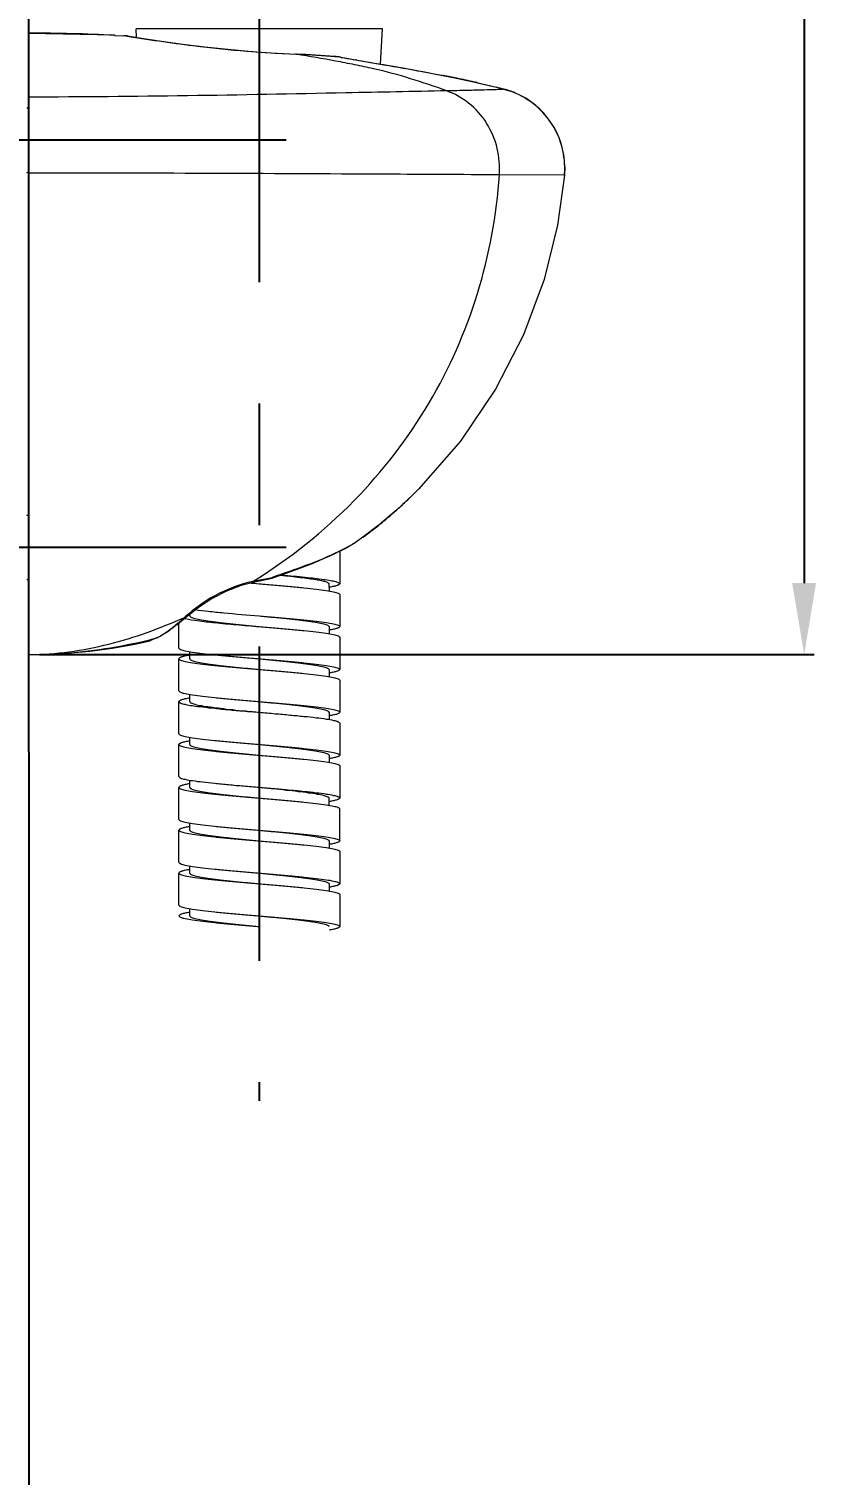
# Model space of a CAD drawing. Extents: x 8886 to 9306, y -19565 to -18971.
# Drawn here: x 8932.8 to 8987.9, y -19294.2 to -19193 of the extents above; entities that cross this region are included whole.
import ezdxf

# ---------------------------------------------------------------- set-up
doc = ezdxf.new("R2010")
doc.units = 0
doc.header["$MEASUREMENT"] = 0
doc.linetypes.add('CENTER', pattern=[47.5, 22, -8.5, 8.5, -8.5])
doc.linetypes.add('HIDDEN2', pattern=[4.7625, 3.175, -1.5875])
doc.layers.get('0').update_dxf_attribs({"linetype": 'CONTINUOUS'})
doc.layers.get('DEFPOINTS').update_dxf_attribs({"linetype": 'CONTINUOUS'})
doc.layers.add('02___PRT_ALL_AXES', color=7, linetype='CONTINUOUS')
doc.layers.add('1', color=4, linetype='HIDDEN2', lineweight=13)
doc.layers.add('5', color=2, linetype='CONTINUOUS', lineweight=9)
doc.styles.get("Standard").update_dxf_attribs({"font": ''})
doc.styles.get('Standard').set_extended_font_data('Gulim')
doc.dimstyles.new('STANDARD$0', dxfattribs={"dimtxt": 3.5, "dimasz": 2.5, "dimexe": 0.7, "dimexo": 0.7, "dimgap": 0.5, "dimtad": 3, "dimdec": 4, "dimdsep": 46, "dimtxsty": 'Standard', "dimcen": 0, "dimclrd": 2, "dimclre": 2, "dimclrt": 4, "dimadec": 0, "dimazin": 0, "dimtp": 0.2, "dimtm": 0.1, "dimtfac": 0.5, "dimtdec": 4, "dimtmove": 1, "dimatfit": 3, "dimfxl": 1, "dimtolj": 1, "dimarcsym": 0})

# ---------------------------------------------------------------- blocks, each defined once
blk = doc.blocks.new('*D9')
at = {"layer": '5', "color": 2, "lineweight": -2, "transparency": 16777216}
for p, q in [((8971.16, -19018.45), (8987.73, -19018.45)), ((8987.03, -19023.45), (8987.03, -19231.8)), ((8933.5, -19236.8), (8987.73, -19236.8))]:
    blk.add_line(p, q, dxfattribs=at)
at = {"layer": '5', "color": 2, "transparency": 16777216}
for points in [[(8986.19, -19023.45), (8987.86, -19023.45), (8987.03, -19018.45)], [(8986.19, -19231.8), (8987.86, -19231.8), (8987.03, -19236.8)]]:
    blk.add_solid(points, dxfattribs=at)
at = {"layer": 'DEFPOINTS', "color": 0, "transparency": 16777216}
for p in [(8970.46, -19018.45), (8932.8, -19236.8), (8987.03, -19236.8)]:
    blk.add_point(p, dxfattribs=at)
at = {"layer": '5', "color": 4, "transparency": 16777216, "insert": (8981.93, -19113.39), "char_height": 5, "attachment_point": 5, "rotation": 90, "bg_fill": 3, "box_fill_scale": 1.25, "bg_fill_color": 256, "bg_fill_true_color": 13158600, "bg_fill_transparency": 0}
blk.add_mtext('\\A1;291.1', dxfattribs=at)

msp = doc.modelspace()

# ---------------------------------------------------------------- linework, layer by layer
at = {"layer": '02___PRT_ALL_AXES', "color": 1, "linetype": 'CENTER'}
for p, q in [((8948.895, -19141.234), (8948.895, -19268.031)), ((8950.77, -19200.798), (8909.52, -19200.798)), ((8950.77, -19229.298), (8909.52, -19229.298))]:
    msp.add_line(p, q, dxfattribs=at)
at = {"layer": '1', "color": 7, "linetype": 'Continuous'}
for p, q in [((8932.775, -19193.297), (8932.77, -19193.297)), ((8932.781, -19193.297), (8932.77, -19193.297)), ((8932.785, -19193.297), (8932.77, -19193.297)), ((8932.775, -19193.297), (8938.77, -19193.415)), ((8938.77, -19193.415), (8938.77, -19193.464)), ((8938.77, -19193.464), (8939.424, -19193.479)), ((8939.494, -19193.483), (8939.424, -19193.479)), ((8939.565, -19193.487), (8939.494, -19193.483)), ((8939.55, -19193.482), (8939.565, -19193.487)), ((8939.66, -19193.494), (8940.234, -19193.587)), ((8939.666, -19193.503), (8939.778, -19193.522)), ((8957.512, -19193.001), (8940.278, -19193.002)), ((8940.31, -19193.599), (8940.278, -19193.002)), ((8941.258, -19193.764), (8941.255, -19193.765)), ((8957.383, -19195.465), (8957.512, -19193.001)), ((8950.032, -19194.687), (8951.491, -19194.758)), ((8951.448, -19194.771), (8951.49, -19194.773)), ((8951.49, -19194.773), (8951.449, -19194.756)), ((8954.173, -19194.927), (8954.298, -19194.94)), ((8954.174, -19194.927), (8954.173, -19194.927)), ((8954.216, -19194.935), (8954.174, -19194.927)), ((8954.174, -19194.931), (8954.216, -19194.935)), ((8954.298, -19194.94), (8954.497, -19194.966)), ((8954.497, -19194.966), (8954.629, -19194.987)), ((8954.58, -19194.983), (8954.629, -19194.987)), ((8954.58, -19194.983), (8954.628, -19194.991)), ((8954.629, -19194.987), (8955.887, -19195.208)), ((8955.669, -19195.161), (8955.645, -19195.166)), ((8955.706, -19195.148), (8955.669, -19195.161)), ((8955.684, -19195.164), (8955.701, -19195.151)), ((8955.701, -19195.151), (8955.707, -19195.148)), ((8955.887, -19195.208), (8957.754, -19195.529)), ((8957.436, -19195.475), (8959.088, -19195.757)), ((8959.083, -19195.756), (8960.783, -19196.068)), ((8960.775, -19196.066), (8962.468, -19196.4)), ((8961.704, -19196.249), (8961.761, -19196.261)), ((8962.461, -19196.399), (8964.103, -19196.751)), ((8964.096, -19196.749), (8965.488, -19197.082)), ((8964.163, -19196.765), (8965.49, -19197.083)), ((8956.533, -19197.444), (8956.531, -19197.445)), ((8965.49, -19197.083), (8965.488, -19197.082)), ((8965.49, -19197.083), (8966.008, -19197.215)), ((8966.015, -19197.221), (8965.939, -19197.234)), ((8966.003, -19197.214), (8966.086, -19197.236)), ((8966.008, -19197.215), (8966.015, -19197.221)), ((8966.334, -19197.309), (8966.345, -19197.313)), ((8966.501, -19197.365), (8966.566, -19197.389)), ((8966.787, -19197.476), (8966.787, -19197.475)), ((8970.271, -19202.657), (8970.249, -19203.247)), ((8970.271, -19202.658), (8970.271, -19202.657)), ((8970.249, -19203.247), (8965.699, -19203.214)), ((8960.049, -19225.203), (8959.284, -19225.959)), ((8959.289, -19225.953), (8958.513, -19226.674)), ((8959.289, -19225.953), (8959.284, -19225.959)), ((8959.57, -19225.681), (8959.289, -19225.953)), ((8958.513, -19226.674), (8957.274, -19227.726)), ((8957.285, -19227.717), (8956.146, -19228.59)), ((8955.333, -19229.124), (8955.315, -19229.134)), ((8955.523, -19229.016), (8955.318, -19229.14)), ((8955.333, -19229.124), (8955.318, -19229.14)), ((8956.143, -19228.588), (8956.146, -19228.59)), ((8954.513, -19229.566), (8954.521, -19229.593)), ((8954.521, -19229.593), (8954.521, -19231.843)), ((8948.318, -19231.794), (8948.469, -19231.807)), ((8948.339, -19231.789), (8948.469, -19231.802)), ((8948.46, -19231.678), (8948.443, -19231.681)), ((8948.443, -19231.681), (8948.474, -19231.755)), ((8949.568, -19231.471), (8948.46, -19231.678)), ((8948.469, -19231.802), (8948.526, -19231.807)), ((8948.469, -19231.807), (8948.486, -19231.809)), ((8948.486, -19231.809), (8948.896, -19231.843)), ((8949.67, -19231.447), (8949.568, -19231.471)), ((8949.568, -19231.471), (8949.574, -19231.528)), ((8949.778, -19231.47), (8949.574, -19231.528)), ((8949.829, -19231.452), (8949.778, -19231.47)), ((8949.81, -19231.4), (8949.792, -19231.407)), ((8949.792, -19231.407), (8949.829, -19231.452)), ((8953.771, -19231.843), (8953.772, -19232.346)), ((8954.522, -19232.593), (8954.522, -19234.843)), ((8943.757, -19234.203), (8943.148, -19234.709)), ((8944.022, -19234.094), (8944.022, -19233.992)), ((8942.553, -19235.156), (8942.056, -19235.475)), ((8943.156, -19234.702), (8942.546, -19235.161)), ((8943.272, -19236.344), (8943.272, -19234.606)), ((8953.772, -19234.843), (8953.772, -19235.347)), ((8941.216, -19235.764), (8941.241, -19235.758)), ((8941.232, -19235.835), (8941.257, -19235.827)), ((8941.243, -19235.83), (8941.232, -19235.835)), ((8941.4, -19235.766), (8941.243, -19235.83)), ((8941.317, -19235.802), (8941.257, -19235.827)), ((8941.396, -19235.769), (8941.316, -19235.802)), ((8941.499, -19235.728), (8941.317, -19235.802)), ((8941.74, -19235.631), (8941.497, -19235.728)), ((8941.74, -19235.631), (8941.499, -19235.728)), ((8941.72, -19235.638), (8941.739, -19235.632)), ((8942.063, -19235.472), (8941.739, -19235.632)), ((8941.739, -19235.632), (8941.74, -19235.631)), ((8941.899, -19235.553), (8941.775, -19235.614)), ((8954.522, -19235.593), (8954.522, -19237.843)), ((8943.272, -19239.344), (8943.272, -19237.094)), ((8944.022, -19237.094), (8944.022, -19236.592)), ((8953.772, -19237.843), (8953.772, -19238.345)), ((8954.522, -19238.593), (8954.522, -19240.843)), ((8943.272, -19242.344), (8943.272, -19240.094)), ((8944.022, -19240.094), (8944.022, -19239.59)), ((8953.772, -19240.843), (8953.772, -19241.347)), ((8954.522, -19241.593), (8954.522, -19243.843)), ((8943.272, -19245.344), (8943.272, -19243.094)), ((8944.022, -19243.094), (8944.022, -19242.591)), ((8953.772, -19243.843), (8953.772, -19244.346)), ((8954.522, -19244.593), (8954.522, -19246.843)), ((8943.272, -19248.344), (8943.272, -19246.094)), ((8944.022, -19246.094), (8944.022, -19245.591)), ((8953.772, -19247.346), (8953.772, -19246.843)), ((8954.522, -19249.843), (8954.522, -19247.593)), ((8943.272, -19251.344), (8943.272, -19249.094)), ((8944.022, -19249.094), (8944.022, -19248.59)), ((8953.772, -19249.843), (8953.772, -19250.347)), ((8954.522, -19250.593), (8954.522, -19252.843)), ((8943.272, -19254.344), (8943.272, -19252.094)), ((8944.022, -19252.094), (8944.022, -19251.592)), ((8953.772, -19252.843), (8953.772, -19253.345)), ((8954.522, -19253.593), (8954.522, -19255.843)), ((8944.022, -19255.094), (8944.022, -19254.59))]:
    msp.add_line(p, q, dxfattribs=at)
for points in [[(8940.214, -19193.584), (8941.094, -19193.721), (8942.212, -19193.884), (8943.548, -19194.065), (8945.057, -19194.249), (8946.686, -19194.423), (8948.368, -19194.572), (8950.032, -19194.687)], [(8951.491, -19194.758), (8952.226, -19194.791), (8953.249, -19194.854), (8954.174, -19194.927)], [(8966.086, -19197.236), (8966.32, -19197.305), (8966.501, -19197.365)], [(8966.566, -19197.389), (8966.699, -19197.44), (8966.787, -19197.475)], [(8970.249, -19203.247), (8969.769, -19206.733), (8968.827, -19210.55), (8967.386, -19214.421), (8965.431, -19218.225), (8962.971, -19221.852), (8960.049, -19225.203)], [(8955.318, -19229.14), (8954.006, -19229.827), (8952.525, -19230.46), (8951.067, -19231.003), (8949.829, -19231.452)], [(8956.146, -19228.59), (8955.886, -19228.775), (8955.523, -19229.016)], [(8948.474, -19231.755), (8947.631, -19231.97), (8946.608, -19232.354), (8945.593, -19232.876), (8944.605, -19233.526), (8943.757, -19234.203)], [(8949.574, -19231.528), (8949.227, -19231.602), (8948.474, -19231.755)]]:
    msp.add_lwpolyline(points, dxfattribs=at)
for centre, radius, start, end in [((8932.787, -19314.476), 121.179, 87.16967, 90.00095), ((8938.289, -19241.508), 48.042, 88.49625, 88.64725), ((8939.514, -19194.336), 0.855, 86.55808, 87.57286), ((8939.513, -19194.349), 0.868, 80.27539, 86.54539), ((8945.351, -19159.336), 34.638, 260.3835, 260.55236), ((8940.428, -19192.994), 0.15, 177.07958, 183.0019), ((8949.877, -19245.017), 50.27, 85.09669, 88.16109), ((8953.897, -19198.548), 3.627, 84.07936, 84.95535), ((8953.822, -19199.277), 4.36, 83.32439, 84.08702), ((8953.769, -19199.734), 4.82, 81.5929, 83.33544), ((8953.919, -19198.744), 3.819, 80.04197, 81.64702), ((8940.807, -19302.429), 108.217, 78.3134, 78.83496), ((8944.964, -19282.382), 87.743, 77.50455, 78.32042), ((8949.237, -19262.896), 67.794, 77.28105, 77.46683), ((8939.553, -19297.104), 103.329, 75.16133, 75.46229), ((8964.557, -19202.871), 5.839, 74.46147, 75.60583), ((8964.547, -19202.904), 5.873, 72.77834, 74.46102), ((8964.541, -19202.926), 5.896, 72.2977, 72.77965), ((8964.531, -19202.956), 5.927, 71.11656, 72.18458), ((8964.527, -19202.967), 5.939, 70.59391, 71.1176), ((8964.815, -19202.154), 5.077, 69.92154, 70.52107), ((8964.78, -19202.249), 5.178, 69.7746, 69.92339), ((8964.765, -19202.29), 5.222, 69.53279, 69.77455), ((8964.742, -19202.351), 5.287, 68.81062, 69.53197), ((8964.724, -19202.398), 5.337, 68.33006, 68.81134), ((8964.717, -19202.415), 5.356, 68.20053, 68.33024), ((8964.715, -19202.421), 5.363, 67.26457, 68.2004), ((8964.601, -19202.707), 5.669, 0.49408, 67.32273), ((8932.62, -19198.697), 0.15, 0.0019, 90.0019), ((8932.621, -19202.897), 0.15, 270.0019, 0.0019), ((8964.506, -19202.742), 5.766, 356.58959, 0.83745), ((8964.658, -19202.708), 5.613, 0.50749, 1.13501), ((8964.568, -19202.71), 5.702, 354.54121, 355.89998), ((8964.493, -19202.743), 5.779, 354.99171, 356.60138), ((8938.203, -19203.985), 30.451, 312.1725, 313.81148), ((8932.621, -19227.197), 0.15, 0.0019, 90.0019), ((8938.472, -19204.285), 30.048, 309.33018, 311.34852), ((8938.361, -19204.158), 30.217, 311.34783, 312.17089), ((8938.526, -19204.349), 29.964, 307.01265, 308.39887), ((8938.528, -19204.352), 29.96, 308.39935, 309.32918), ((8948.016, -19216.466), 14.621, 298.69036, 299.94954), ((8952.327, -19223.929), 6.002, 300.0613, 301.30506), ((8938.481, -19204.29), 30.038, 306.01293, 307.0128), ((8947.405, -19215.34), 15.902, 296.46962, 298.67433), ((8932.621, -19231.397), 0.15, 270.0019, 0.0019), ((8949.218, -19229.856), 1.654, 285.8427, 287.94455), ((8949.147, -19229.636), 1.884, 287.94614, 290.00564), ((8953.526, -19245.424), 14.948, 131.04379, 131.36648), ((8944.599, -19230.229), 4.15, 256.90525, 257.76633), ((8932.769, -19199.09), 37.707, 270.0041, 282.97067), ((8932.971, -19201.759), 34.991, 283.67226, 283.86875), ((8932.563, -19200.118), 36.681, 283.87194, 284.45571), ((8951.232, -19259.95), 26.107, 111.65, 112.1256), ((8954.101, -19267.17), 33.876, 111.43704, 111.65443), ((8941.245, -19234.447), 1.282, 291.74539, 292.67085), ((8941.164, -19234.254), 1.491, 292.68603, 294.17019), ((8940.595, -19233.087), 2.789, 297.86213, 298.1483)]:
    msp.add_arc(centre, radius, start, end, dxfattribs=at)
for points, knots in [([(8939.778, -19193.522), (8941.369, -19193.784), (8945.245, -19194.332), (8949.148, -19194.681), (8951.448, -19194.771)], [0, 0, 0, 0, 0.4118607, 1, 1, 1, 1]), ([(8962.009, -19197.338), (8961.174, -19197.032), (8959.485, -19196.459), (8957.33, -19195.868), (8955.569, -19195.507), (8953.77, -19195.158), (8952.407, -19194.921), (8951.49, -19194.773)], [0, 0, 0, 0, 0.2460175, 0.4930268, 0.6172975, 0.7431199, 1, 1, 1, 1]), ([(8954.628, -19194.991), (8955.177, -19195.088), (8956.622, -19195.344), (8958.986, -19195.734), (8960.793, -19196.07), (8961.704, -19196.249)], [0, 0, 0, 0, 0.23284, 0.6124266, 1, 1, 1, 1]), ([(8962.009, -19197.338), (8959.658, -19197.383), (8949.913, -19197.588), (8940.167, -19197.77), (8932.77, -19197.771)], [0, 0, 0, 0, 0.241173, 1, 1, 1, 1]), ([(8965.939, -19197.234), (8965.786, -19197.247), (8965.35, -19197.261), (8964.52, -19197.286), (8963.363, -19197.311), (8962.488, -19197.329), (8962.009, -19197.338)], [0, 0, 0, 0, 0.1171533, 0.332728, 0.63383, 1, 1, 1, 1]), ([(8965.699, -19203.214), (8965.74, -19202.595), (8965.639, -19201.317), (8964.897, -19199.546), (8963.638, -19198.141), (8962.559, -19197.54), (8962.009, -19197.338)], [0, 0, 0, 0, 0.2507776, 0.5098677, 0.7629329, 1, 1, 1, 1]), ([(8970.271, -19202.657), (8970.261, -19202.047), (8970.043, -19200.807), (8969.135, -19199.15), (8967.743, -19197.88), (8966.6, -19197.375), (8966.015, -19197.221)], [0, 0, 0, 0, 0.2477683, 0.5017139, 0.7544341, 1, 1, 1, 1]), ([(8965.699, -19203.214), (8963.053, -19203.201), (8952.077, -19203.143), (8941.101, -19203.091), (8932.771, -19203.091)], [0, 0, 0, 0, 0.2410346, 1, 1, 1, 1]), ([(8948.443, -19231.681), (8951.014, -19230.091), (8955.681, -19226.38), (8961.025, -19219.43), (8964.486, -19211.604), (8965.51, -19206.027), (8965.699, -19203.214)], [0, 0, 0, 0, 0.2627231, 0.5123246, 0.7549249, 1, 1, 1, 1]), ([(8956.143, -19228.588), (8955.972, -19228.712), (8955.741, -19228.872), (8955.504, -19229.021), (8955.445, -19229.057)], [0, 0, 0, 0, 0.7536395, 1, 1, 1, 1]), ([(8954.492, -19229.575), (8953.75, -19229.945), (8952.195, -19230.579), (8950.606, -19231.111), (8949.81, -19231.4)], [0, 0, 0, 0, 0.4949692, 1, 1, 1, 1]), ([(8950.405, -19231.244), (8950.858, -19231.29), (8951.505, -19231.359), (8952.317, -19231.463), (8952.81, -19231.536), (8953.207, -19231.608), (8953.472, -19231.671), (8953.63, -19231.726), (8953.714, -19231.765), (8953.771, -19231.811), (8953.771, -19231.843)], [0, 0, 0, 0, 0.3957305, 0.5654762, 0.7108891, 0.8285855, 0.916045, 0.9480096, 0.9721972, 1, 1, 1, 1]), ([(8950.454, -19231.227), (8950.737, -19231.252), (8951.282, -19231.301), (8952.06, -19231.377), (8952.757, -19231.453), (8953.353, -19231.527), (8953.835, -19231.602), (8954.156, -19231.666), (8954.35, -19231.723), (8954.447, -19231.762), (8954.521, -19231.808), (8954.521, -19231.843)], [0, 0, 0, 0, 0.2053741, 0.3957517, 0.5662556, 0.7125499, 0.8309805, 0.9187521, 0.9506055, 0.9744008, 1, 1, 1, 1]), ([(8948.443, -19231.681), (8947.518, -19231.872), (8945.813, -19232.529), (8944.351, -19233.592), (8943.71, -19234.15)], [0, 0, 0, 0, 0.52647, 1, 1, 1, 1]), ([(8948.896, -19231.843), (8949.262, -19231.874), (8949.98, -19231.935), (8951.022, -19232.027), (8951.982, -19232.119), (8952.824, -19232.209), (8953.516, -19232.299), (8954.03, -19232.386), (8954.342, -19232.465), (8954.486, -19232.532), (8954.522, -19232.575), (8954.522, -19232.593)], [0, 0, 0, 0, 0.1928681, 0.3783792, 0.5494661, 0.6996333, 0.8232291, 0.9157241, 0.9741327, 0.9905182, 1, 1, 1, 1]), ([(8954.521, -19231.843), (8954.521, -19231.869), (8954.478, -19231.907), (8954.412, -19231.939), (8954.288, -19231.985), (8954.08, -19232.036), (8953.897, -19232.071), (8953.791, -19232.089)], [0, 0, 0, 0, 0.0979046, 0.1812771, 0.2911412, 0.5921869, 1, 1, 1, 1]), ([(8932.772, -19236.797), (8933.715, -19236.797), (8935.598, -19236.666), (8939.283, -19235.934), (8941.936, -19234.961), (8943.647, -19234.205)], [0, 0, 0, 0, 0.2514948, 0.5013781, 1, 1, 1, 1]), ([(8943.647, -19234.205), (8943.343, -19234.49), (8942.789, -19234.97), (8942.189, -19235.398), (8941.911, -19235.547)], [0, 0, 0, 0, 0.5691558, 1, 1, 1, 1]), ([(8943.647, -19234.205), (8943.657, -19234.21), (8943.692, -19234.223), (8943.737, -19234.22), (8943.757, -19234.203)], [0, 0, 0, 0, 0.3007127, 1, 1, 1, 1]), ([(8943.719, -19234.285), (8944.001, -19234.346), (8944.692, -19234.446), (8945.879, -19234.577), (8947.321, -19234.71), (8948.356, -19234.798), (8948.897, -19234.843)], [0, 0, 0, 0, 0.1659574, 0.401689, 0.6876992, 1, 1, 1, 1]), ([(8944.022, -19234.094), (8944.022, -19234.111), (8944.05, -19234.153), (8944.127, -19234.195), (8944.244, -19234.241), (8944.486, -19234.308), (8944.893, -19234.387), (8945.492, -19234.477), (8946.222, -19234.568), (8947.055, -19234.66), (8947.958, -19234.751), (8948.58, -19234.812), (8948.897, -19234.843)], [0, 0, 0, 0, 0.0105458, 0.0275246, 0.0527374, 0.086501, 0.1790621, 0.3024651, 0.4522575, 0.6228401, 0.8077625, 1, 1, 1, 1]), ([(8944.426, -19233.655), (8944.724, -19233.697), (8945.382, -19233.774), (8946.872, -19233.923), (8948.065, -19234.023), (8948.897, -19234.093)], [0, 0, 0, 0, 0.2006208, 0.4427723, 1, 1, 1, 1]), ([(8948.897, -19234.093), (8949.214, -19234.124), (8949.836, -19234.185), (8950.739, -19234.277), (8951.571, -19234.369), (8952.301, -19234.46), (8952.9, -19234.549), (8953.307, -19234.629), (8953.549, -19234.696), (8953.667, -19234.742), (8953.743, -19234.784), (8953.772, -19234.826), (8953.772, -19234.843)], [0, 0, 0, 0, 0.1922374, 0.3771598, 0.5477424, 0.6975347, 0.8209375, 0.9134985, 0.9472634, 0.9724749, 0.9894548, 1, 1, 1, 1]), ([(8948.897, -19234.093), (8949.262, -19234.124), (8949.98, -19234.185), (8951.022, -19234.277), (8951.982, -19234.369), (8952.824, -19234.459), (8953.516, -19234.549), (8954.03, -19234.636), (8954.342, -19234.715), (8954.486, -19234.782), (8954.522, -19234.825), (8954.522, -19234.843)], [0, 0, 0, 0, 0.1928681, 0.3783792, 0.5494661, 0.6996333, 0.8232291, 0.9157241, 0.9741327, 0.9905182, 1, 1, 1, 1]), ([(8948.897, -19234.843), (8949.262, -19234.874), (8949.98, -19234.935), (8951.022, -19235.027), (8951.982, -19235.119), (8952.824, -19235.209), (8953.516, -19235.299), (8954.03, -19235.386), (8954.342, -19235.465), (8954.486, -19235.532), (8954.522, -19235.575), (8954.522, -19235.593)], [0, 0, 0, 0, 0.1928687, 0.3783804, 0.5494676, 0.6996347, 0.8232298, 0.9157238, 0.9741315, 0.9905206, 1, 1, 1, 1]), ([(8954.522, -19234.843), (8954.522, -19234.869), (8954.477, -19234.907), (8954.41, -19234.94), (8954.286, -19234.986), (8954.075, -19235.037), (8953.889, -19235.072), (8953.783, -19235.091)], [0, 0, 0, 0, 0.0976366, 0.1809671, 0.2908826, 0.5920266, 1, 1, 1, 1]), ([(8932.772, -19236.797), (8933.49, -19236.797), (8936.33, -19236.706), (8939.155, -19236.263), (8941.216, -19235.764)], [0, 0, 0, 0, 0.2530851, 1, 1, 1, 1]), ([(8943.272, -19236.344), (8943.272, -19236.362), (8943.307, -19236.405), (8943.451, -19236.472), (8943.763, -19236.551), (8944.277, -19236.637), (8944.969, -19236.727), (8945.811, -19236.818), (8946.771, -19236.91), (8947.813, -19237.002), (8948.531, -19237.062), (8948.897, -19237.093)], [0, 0, 0, 0, 0.0094807, 0.0258685, 0.0842771, 0.1767718, 0.3003672, 0.450534, 0.6216206, 0.8071317, 1, 1, 1, 1]), ([(8944.007, -19236.847), (8943.901, -19236.865), (8943.716, -19236.9), (8943.507, -19236.951), (8943.382, -19236.997), (8943.316, -19237.03), (8943.272, -19237.068), (8943.272, -19237.094)], [0, 0, 0, 0, 0.4079006, 0.7090241, 0.8189045, 0.9022732, 1, 1, 1, 1]), ([(8943.272, -19237.094), (8943.272, -19237.112), (8943.307, -19237.155), (8943.451, -19237.222), (8943.763, -19237.301), (8944.277, -19237.387), (8944.969, -19237.477), (8945.811, -19237.568), (8946.771, -19237.66), (8947.813, -19237.752), (8948.531, -19237.812), (8948.897, -19237.843)], [0, 0, 0, 0, 0.0094794, 0.0258685, 0.0842762, 0.1767702, 0.3003653, 0.4505324, 0.6216196, 0.8071313, 1, 1, 1, 1]), ([(8944.022, -19237.094), (8944.022, -19237.111), (8944.05, -19237.153), (8944.127, -19237.195), (8944.244, -19237.241), (8944.486, -19237.308), (8944.893, -19237.387), (8945.492, -19237.477), (8946.222, -19237.568), (8947.055, -19237.66), (8947.958, -19237.752), (8948.58, -19237.812), (8948.897, -19237.843)], [0, 0, 0, 0, 0.0105452, 0.0275251, 0.0527366, 0.0865015, 0.1790625, 0.3024653, 0.4522576, 0.6228402, 0.8077626, 1, 1, 1, 1]), ([(8948.897, -19237.093), (8949.214, -19237.124), (8949.836, -19237.185), (8950.739, -19237.277), (8951.571, -19237.369), (8952.301, -19237.46), (8952.9, -19237.549), (8953.307, -19237.629), (8953.549, -19237.696), (8953.667, -19237.742), (8953.743, -19237.784), (8953.772, -19237.826), (8953.772, -19237.843)], [0, 0, 0, 0, 0.1922375, 0.3771599, 0.5477425, 0.6975349, 0.8209379, 0.913499, 0.9472626, 0.9724754, 0.9894542, 1, 1, 1, 1]), ([(8948.897, -19237.093), (8949.262, -19237.124), (8949.98, -19237.185), (8951.022, -19237.277), (8951.982, -19237.369), (8952.824, -19237.459), (8953.516, -19237.549), (8954.03, -19237.636), (8954.342, -19237.715), (8954.486, -19237.782), (8954.522, -19237.825), (8954.522, -19237.843)], [0, 0, 0, 0, 0.1928687, 0.3783804, 0.5494676, 0.6996347, 0.8232298, 0.9157238, 0.9741315, 0.9905206, 1, 1, 1, 1]), ([(8948.897, -19237.843), (8949.263, -19237.874), (8949.98, -19237.935), (8951.022, -19238.027), (8951.982, -19238.119), (8952.824, -19238.209), (8953.516, -19238.299), (8954.03, -19238.386), (8954.342, -19238.465), (8954.486, -19238.532), (8954.522, -19238.575), (8954.522, -19238.593)], [0, 0, 0, 0, 0.1928683, 0.3783794, 0.549466, 0.6996328, 0.8232282, 0.9157229, 0.9741315, 0.9905193, 1, 1, 1, 1]), ([(8954.522, -19237.843), (8954.522, -19237.869), (8954.477, -19237.907), (8954.411, -19237.939), (8954.287, -19237.985), (8954.077, -19238.037), (8953.893, -19238.072), (8953.786, -19238.09)], [0, 0, 0, 0, 0.0977268, 0.1810955, 0.2909759, 0.5920994, 1, 1, 1, 1]), ([(8943.272, -19239.344), (8943.272, -19239.362), (8943.307, -19239.405), (8943.451, -19239.472), (8943.764, -19239.551), (8944.277, -19239.637), (8944.969, -19239.727), (8945.811, -19239.818), (8946.771, -19239.91), (8947.813, -19240.002), (8948.531, -19240.062), (8948.897, -19240.093)], [0, 0, 0, 0, 0.0094794, 0.0258685, 0.0842762, 0.1767702, 0.3003653, 0.4505324, 0.6216196, 0.8071313, 1, 1, 1, 1]), ([(8944.011, -19239.846), (8943.904, -19239.864), (8943.718, -19239.9), (8943.508, -19239.951), (8943.383, -19239.997), (8943.316, -19240.029), (8943.272, -19240.068), (8943.272, -19240.094)], [0, 0, 0, 0, 0.4079734, 0.7091174, 0.8190329, 0.9023634, 1, 1, 1, 1]), ([(8943.272, -19240.094), (8943.272, -19240.112), (8943.307, -19240.155), (8943.451, -19240.222), (8943.764, -19240.301), (8944.277, -19240.387), (8944.969, -19240.477), (8945.811, -19240.568), (8946.771, -19240.66), (8947.813, -19240.752), (8948.531, -19240.812), (8948.897, -19240.843)], [0, 0, 0, 0, 0.0094818, 0.0258673, 0.0842759, 0.1767709, 0.3003667, 0.4505339, 0.6216208, 0.8071319, 1, 1, 1, 1]), ([(8944.022, -19240.094), (8944.022, -19240.111), (8944.05, -19240.153), (8944.127, -19240.195), (8944.244, -19240.241), (8944.487, -19240.308), (8944.893, -19240.387), (8945.493, -19240.477), (8946.222, -19240.568), (8947.055, -19240.66), (8947.958, -19240.752), (8948.58, -19240.812), (8948.897, -19240.843)], [0, 0, 0, 0, 0.0105446, 0.0275255, 0.052736, 0.0865018, 0.1790628, 0.3024655, 0.4522577, 0.6228402, 0.8077625, 1, 1, 1, 1]), ([(8948.897, -19240.093), (8949.214, -19240.124), (8949.836, -19240.185), (8950.739, -19240.277), (8951.571, -19240.369), (8952.301, -19240.46), (8952.9, -19240.549), (8953.307, -19240.629), (8953.549, -19240.696), (8953.667, -19240.742), (8953.743, -19240.784), (8953.772, -19240.826), (8953.772, -19240.843)], [0, 0, 0, 0, 0.1922375, 0.37716, 0.5477428, 0.6975353, 0.8209383, 0.9134995, 0.947262, 0.9724759, 0.9894537, 1, 1, 1, 1]), ([(8948.897, -19240.093), (8949.263, -19240.124), (8949.98, -19240.185), (8951.022, -19240.277), (8951.982, -19240.369), (8952.824, -19240.459), (8953.516, -19240.549), (8954.03, -19240.636), (8954.342, -19240.715), (8954.486, -19240.782), (8954.522, -19240.825), (8954.522, -19240.843)], [0, 0, 0, 0, 0.1928683, 0.3783794, 0.549466, 0.6996328, 0.8232282, 0.9157229, 0.9741315, 0.9905193, 1, 1, 1, 1]), ([(8948.897, -19240.843), (8949.263, -19240.874), (8949.98, -19240.935), (8951.022, -19241.027), (8951.983, -19241.119), (8952.824, -19241.209), (8953.516, -19241.299), (8954.03, -19241.386), (8954.343, -19241.465), (8954.486, -19241.532), (8954.522, -19241.575), (8954.522, -19241.593)], [0, 0, 0, 0, 0.1928683, 0.3783798, 0.5494671, 0.6996347, 0.8232304, 0.915725, 0.9741328, 0.9905191, 1, 1, 1, 1]), ([(8954.522, -19240.843), (8954.522, -19240.869), (8954.478, -19240.907), (8954.412, -19240.939), (8954.288, -19240.985), (8954.08, -19241.036), (8953.897, -19241.071), (8953.791, -19241.089)], [0, 0, 0, 0, 0.0978919, 0.181246, 0.2911301, 0.5921654, 1, 1, 1, 1]), ([(8943.272, -19242.344), (8943.272, -19242.362), (8943.307, -19242.405), (8943.451, -19242.472), (8943.764, -19242.551), (8944.277, -19242.637), (8944.969, -19242.727), (8945.811, -19242.818), (8946.772, -19242.91), (8947.813, -19243.002), (8948.531, -19243.062), (8948.897, -19243.093)], [0, 0, 0, 0, 0.0094818, 0.0258673, 0.0842759, 0.1767709, 0.3003667, 0.4505339, 0.6216208, 0.8071319, 1, 1, 1, 1]), ([(8944.002, -19242.848), (8943.896, -19242.866), (8943.713, -19242.901), (8943.505, -19242.952), (8943.382, -19242.998), (8943.316, -19243.03), (8943.272, -19243.068), (8943.272, -19243.094)], [0, 0, 0, 0, 0.4078131, 0.7088588, 0.8187229, 0.9020954, 1, 1, 1, 1]), ([(8943.272, -19243.094), (8943.272, -19243.112), (8943.307, -19243.155), (8943.451, -19243.222), (8943.764, -19243.301), (8944.277, -19243.387), (8944.97, -19243.477), (8945.811, -19243.568), (8946.772, -19243.66), (8947.813, -19243.752), (8948.531, -19243.812), (8948.897, -19243.843)], [0, 0, 0, 0, 0.0094791, 0.0258693, 0.0842773, 0.1767715, 0.3003666, 0.4505333, 0.62162, 0.8071314, 1, 1, 1, 1]), ([(8944.022, -19243.094), (8944.022, -19243.111), (8944.05, -19243.153), (8944.127, -19243.195), (8944.245, -19243.241), (8944.487, -19243.308), (8944.893, -19243.387), (8945.493, -19243.477), (8946.223, -19243.568), (8947.055, -19243.66), (8947.958, -19243.752), (8948.58, -19243.812), (8948.897, -19243.843)], [0, 0, 0, 0, 0.0105442, 0.0275258, 0.0527356, 0.086502, 0.1790629, 0.3024655, 0.4522576, 0.6228401, 0.8077625, 1, 1, 1, 1]), ([(8948.897, -19243.093), (8949.214, -19243.124), (8949.836, -19243.185), (8950.739, -19243.277), (8951.571, -19243.369), (8952.301, -19243.46), (8952.9, -19243.549), (8953.307, -19243.629), (8953.549, -19243.696), (8953.667, -19243.742), (8953.743, -19243.784), (8953.772, -19243.826), (8953.772, -19243.843)], [0, 0, 0, 0, 0.1922376, 0.3771602, 0.547743, 0.6975356, 0.8209387, 0.9135, 0.9472614, 0.9724763, 0.9894533, 1, 1, 1, 1]), ([(8948.897, -19243.093), (8949.263, -19243.124), (8949.98, -19243.185), (8951.022, -19243.277), (8951.983, -19243.369), (8952.824, -19243.459), (8953.516, -19243.549), (8954.03, -19243.636), (8954.343, -19243.715), (8954.487, -19243.782), (8954.522, -19243.825), (8954.522, -19243.843)], [0, 0, 0, 0, 0.1928683, 0.3783798, 0.5494671, 0.6996347, 0.8232304, 0.915725, 0.9741328, 0.9905191, 1, 1, 1, 1]), ([(8948.897, -19243.843), (8949.263, -19243.874), (8949.98, -19243.935), (8951.022, -19244.027), (8951.983, -19244.119), (8952.824, -19244.209), (8953.516, -19244.299), (8954.03, -19244.386), (8954.343, -19244.465), (8954.487, -19244.532), (8954.522, -19244.575), (8954.522, -19244.593)], [0, 0, 0, 0, 0.1928686, 0.37838, 0.5494667, 0.6996334, 0.8232285, 0.9157227, 0.9741307, 0.9905209, 1, 1, 1, 1]), ([(8954.522, -19243.843), (8954.522, -19243.869), (8954.477, -19243.908), (8954.41, -19243.94), (8954.284, -19243.986), (8954.071, -19244.038), (8953.884, -19244.074), (8953.776, -19244.092)], [0, 0, 0, 0, 0.0974047, 0.1807341, 0.2906543, 0.5919128, 1, 1, 1, 1]), ([(8943.272, -19245.344), (8943.272, -19245.362), (8943.307, -19245.405), (8943.451, -19245.472), (8943.764, -19245.551), (8944.277, -19245.637), (8944.97, -19245.727), (8945.811, -19245.818), (8946.772, -19245.91), (8947.813, -19246.002), (8948.531, -19246.062), (8948.897, -19246.093)], [0, 0, 0, 0, 0.0094791, 0.0258693, 0.0842773, 0.1767715, 0.3003666, 0.4505333, 0.62162, 0.8071314, 1, 1, 1, 1]), ([(8944.018, -19245.845), (8943.91, -19245.863), (8943.723, -19245.899), (8943.51, -19245.95), (8943.384, -19245.997), (8943.317, -19246.029), (8943.272, -19246.068), (8943.272, -19246.094)], [0, 0, 0, 0, 0.4080872, 0.7093457, 0.8192659, 0.9025953, 1, 1, 1, 1]), ([(8943.272, -19246.094), (8943.272, -19246.112), (8943.307, -19246.155), (8943.451, -19246.222), (8943.764, -19246.301), (8944.277, -19246.387), (8944.97, -19246.477), (8945.811, -19246.568), (8946.772, -19246.66), (8947.814, -19246.752), (8948.531, -19246.812), (8948.897, -19246.843)], [0, 0, 0, 0, 0.0094809, 0.0258672, 0.084275, 0.1767696, 0.3003653, 0.4505329, 0.6216202, 0.8071316, 1, 1, 1, 1]), ([(8944.022, -19246.094), (8944.022, -19246.111), (8944.05, -19246.153), (8944.127, -19246.195), (8944.245, -19246.241), (8944.487, -19246.308), (8944.893, -19246.387), (8945.493, -19246.477), (8946.223, -19246.568), (8947.055, -19246.66), (8947.958, -19246.752), (8948.58, -19246.812), (8948.897, -19246.843)], [0, 0, 0, 0, 0.0105439, 0.0275259, 0.0527354, 0.086502, 0.1790628, 0.3024653, 0.4522574, 0.62284, 0.8077624, 1, 1, 1, 1]), ([(8948.897, -19246.093), (8949.214, -19246.124), (8949.836, -19246.185), (8950.739, -19246.277), (8951.571, -19246.369), (8952.301, -19246.46), (8952.901, -19246.549), (8953.307, -19246.629), (8953.549, -19246.696), (8953.667, -19246.742), (8953.744, -19246.784), (8953.772, -19246.826), (8953.772, -19246.843)], [0, 0, 0, 0, 0.192238, 0.377161, 0.5477443, 0.6975372, 0.8209404, 0.9135017, 0.9472622, 0.9724779, 0.9894569, 1, 1, 1, 1]), ([(8948.897, -19246.093), (8949.263, -19246.124), (8949.98, -19246.185), (8951.022, -19246.277), (8951.983, -19246.369), (8952.824, -19246.459), (8953.517, -19246.549), (8954.03, -19246.636), (8954.343, -19246.715), (8954.487, -19246.782), (8954.522, -19246.825), (8954.522, -19246.843)], [0, 0, 0, 0, 0.1928686, 0.37838, 0.5494667, 0.6996334, 0.8232285, 0.9157227, 0.9741307, 0.9905209, 1, 1, 1, 1]), ([(8948.897, -19246.843), (8949.263, -19246.874), (8949.98, -19246.935), (8951.022, -19247.027), (8951.983, -19247.119), (8952.824, -19247.209), (8953.517, -19247.299), (8954.03, -19247.386), (8954.343, -19247.465), (8954.487, -19247.532), (8954.522, -19247.575), (8954.522, -19247.593)], [0, 0, 0, 0, 0.1928684, 0.3783798, 0.5494668, 0.6996342, 0.8232301, 0.9157253, 0.9741337, 0.990521, 1, 1, 1, 1]), ([(8954.522, -19246.843), (8954.522, -19246.869), (8954.478, -19246.907), (8954.412, -19246.939), (8954.289, -19246.985), (8954.081, -19247.036), (8953.897, -19247.071), (8953.792, -19247.089)], [0, 0, 0, 0, 0.0979046, 0.1812771, 0.2911412, 0.5921869, 1, 1, 1, 1]), ([(8943.272, -19248.344), (8943.272, -19248.362), (8943.307, -19248.405), (8943.451, -19248.472), (8943.764, -19248.551), (8944.278, -19248.637), (8944.97, -19248.727), (8945.811, -19248.818), (8946.772, -19248.91), (8947.814, -19249.002), (8948.531, -19249.062), (8948.897, -19249.093)], [0, 0, 0, 0, 0.0094809, 0.0258672, 0.084275, 0.1767696, 0.3003653, 0.4505329, 0.6216202, 0.8071316, 1, 1, 1, 1]), ([(8944.003, -19248.847), (8943.897, -19248.866), (8943.714, -19248.901), (8943.505, -19248.952), (8943.382, -19248.998), (8943.316, -19249.03), (8943.272, -19249.068), (8943.272, -19249.094)], [0, 0, 0, 0, 0.4078346, 0.7088699, 0.818754, 0.9021081, 1, 1, 1, 1]), ([(8943.272, -19249.094), (8943.272, -19249.112), (8943.307, -19249.155), (8943.451, -19249.222), (8943.764, -19249.301), (8944.278, -19249.387), (8944.97, -19249.477), (8945.811, -19249.568), (8946.772, -19249.66), (8947.814, -19249.752), (8948.531, -19249.812), (8948.897, -19249.843)], [0, 0, 0, 0, 0.0094807, 0.0258685, 0.0842771, 0.1767718, 0.3003672, 0.450534, 0.6216206, 0.8071317, 1, 1, 1, 1]), ([(8944.022, -19249.094), (8944.022, -19249.111), (8944.051, -19249.153), (8944.127, -19249.195), (8944.245, -19249.241), (8944.487, -19249.308), (8944.893, -19249.387), (8945.493, -19249.477), (8946.223, -19249.568), (8947.055, -19249.66), (8947.958, -19249.752), (8948.58, -19249.812), (8948.897, -19249.843)], [0, 0, 0, 0, 0.0105439, 0.0275258, 0.0527356, 0.0865018, 0.1790625, 0.302465, 0.4522572, 0.6228397, 0.8077623, 1, 1, 1, 1]), ([(8948.897, -19249.093), (8949.214, -19249.124), (8949.836, -19249.185), (8950.739, -19249.277), (8951.571, -19249.369), (8952.301, -19249.46), (8952.901, -19249.549), (8953.307, -19249.629), (8953.549, -19249.696), (8953.667, -19249.742), (8953.744, -19249.784), (8953.772, -19249.826), (8953.772, -19249.843)], [0, 0, 0, 0, 0.1922378, 0.3771607, 0.5477437, 0.6975364, 0.8209395, 0.9135006, 0.9472612, 0.9724766, 0.9894532, 1, 1, 1, 1]), ([(8948.897, -19249.093), (8949.263, -19249.124), (8949.981, -19249.185), (8951.022, -19249.277), (8951.983, -19249.369), (8952.824, -19249.459), (8953.517, -19249.549), (8954.03, -19249.636), (8954.343, -19249.715), (8954.487, -19249.782), (8954.522, -19249.825), (8954.522, -19249.843)], [0, 0, 0, 0, 0.1928684, 0.3783798, 0.5494668, 0.6996342, 0.8232301, 0.9157253, 0.9741337, 0.990521, 1, 1, 1, 1]), ([(8948.897, -19249.843), (8949.263, -19249.874), (8949.981, -19249.935), (8951.022, -19250.027), (8951.983, -19250.119), (8952.824, -19250.209), (8953.517, -19250.299), (8954.03, -19250.386), (8954.343, -19250.465), (8954.487, -19250.532), (8954.522, -19250.575), (8954.522, -19250.593)], [0, 0, 0, 0, 0.1928687, 0.3783804, 0.5494676, 0.6996347, 0.8232298, 0.9157238, 0.9741315, 0.9905206, 1, 1, 1, 1]), ([(8954.522, -19249.843), (8954.522, -19249.869), (8954.478, -19249.907), (8954.411, -19249.94), (8954.286, -19249.986), (8954.075, -19250.037), (8953.89, -19250.072), (8953.783, -19250.091)], [0, 0, 0, 0, 0.0976253, 0.1809643, 0.2908819, 0.5920251, 1, 1, 1, 1]), ([(8943.272, -19251.344), (8943.272, -19251.362), (8943.307, -19251.405), (8943.451, -19251.472), (8943.764, -19251.551), (8944.278, -19251.637), (8944.97, -19251.727), (8945.811, -19251.818), (8946.772, -19251.91), (8947.814, -19252.002), (8948.531, -19252.062), (8948.897, -19252.093)], [0, 0, 0, 0, 0.0094807, 0.0258685, 0.0842771, 0.1767718, 0.3003672, 0.450534, 0.6216206, 0.8071317, 1, 1, 1, 1]), ([(8944.008, -19251.847), (8943.901, -19251.865), (8943.717, -19251.9), (8943.507, -19251.951), (8943.383, -19251.997), (8943.316, -19252.03), (8943.272, -19252.068), (8943.272, -19252.094)], [0, 0, 0, 0, 0.4079008, 0.7090241, 0.8189045, 0.9022732, 1, 1, 1, 1]), ([(8943.272, -19252.094), (8943.272, -19252.112), (8943.308, -19252.155), (8943.451, -19252.222), (8943.764, -19252.301), (8944.278, -19252.387), (8944.97, -19252.477), (8945.811, -19252.568), (8946.772, -19252.66), (8947.814, -19252.752), (8948.531, -19252.812), (8948.897, -19252.843)], [0, 0, 0, 0, 0.0094794, 0.0258685, 0.0842762, 0.1767702, 0.3003653, 0.4505324, 0.6216196, 0.8071313, 1, 1, 1, 1]), ([(8944.022, -19252.094), (8944.022, -19252.111), (8944.051, -19252.153), (8944.127, -19252.195), (8944.245, -19252.241), (8944.487, -19252.308), (8944.894, -19252.387), (8945.493, -19252.477), (8946.223, -19252.568), (8947.055, -19252.66), (8947.958, -19252.752), (8948.58, -19252.812), (8948.897, -19252.843)], [0, 0, 0, 0, 0.0105442, 0.0275255, 0.0527361, 0.0865014, 0.179062, 0.3024646, 0.4522568, 0.6228395, 0.8077621, 1, 1, 1, 1]), ([(8948.897, -19252.093), (8949.214, -19252.124), (8949.836, -19252.185), (8950.739, -19252.277), (8951.572, -19252.369), (8952.301, -19252.46), (8952.901, -19252.549), (8953.307, -19252.629), (8953.55, -19252.696), (8953.667, -19252.742), (8953.744, -19252.784), (8953.772, -19252.826), (8953.772, -19252.843)], [0, 0, 0, 0, 0.192238, 0.3771609, 0.547744, 0.6975367, 0.8209396, 0.9135005, 0.9472615, 0.9724764, 0.9894536, 1, 1, 1, 1]), ([(8948.897, -19252.093), (8949.263, -19252.124), (8949.981, -19252.185), (8951.023, -19252.277), (8951.983, -19252.369), (8952.825, -19252.459), (8953.517, -19252.549), (8954.03, -19252.636), (8954.343, -19252.715), (8954.487, -19252.782), (8954.522, -19252.825), (8954.522, -19252.843)], [0, 0, 0, 0, 0.1928687, 0.3783804, 0.5494676, 0.6996347, 0.8232298, 0.9157238, 0.9741315, 0.9905206, 1, 1, 1, 1]), ([(8948.897, -19252.843), (8949.263, -19252.874), (8949.981, -19252.935), (8951.023, -19253.027), (8951.983, -19253.119), (8952.825, -19253.209), (8953.517, -19253.299), (8954.03, -19253.386), (8954.343, -19253.465), (8954.487, -19253.532), (8954.522, -19253.575), (8954.522, -19253.593)], [0, 0, 0, 0, 0.1928683, 0.3783794, 0.549466, 0.6996328, 0.8232282, 0.9157229, 0.9741315, 0.9905193, 1, 1, 1, 1]), ([(8954.522, -19252.843), (8954.522, -19252.869), (8954.478, -19252.907), (8954.412, -19252.939), (8954.287, -19252.985), (8954.078, -19253.037), (8953.893, -19253.072), (8953.787, -19253.09)], [0, 0, 0, 0, 0.0977268, 0.1810954, 0.2909759, 0.5920991, 1, 1, 1, 1]), ([(8943.272, -19254.344), (8943.272, -19254.362), (8943.308, -19254.405), (8943.452, -19254.472), (8943.764, -19254.551), (8944.278, -19254.637), (8944.97, -19254.727), (8945.812, -19254.818), (8946.772, -19254.91), (8947.814, -19255.002), (8948.531, -19255.062), (8948.897, -19255.093)], [0, 0, 0, 0, 0.0094794, 0.0258685, 0.0842762, 0.1767702, 0.3003653, 0.4505324, 0.6216196, 0.8071313, 1, 1, 1, 1]), ([(8944.011, -19254.846), (8943.904, -19254.864), (8943.719, -19254.9), (8943.508, -19254.951), (8943.383, -19254.997), (8943.317, -19255.029), (8943.272, -19255.068), (8943.272, -19255.094)], [0, 0, 0, 0, 0.4079734, 0.7091174, 0.8190329, 0.9023634, 1, 1, 1, 1]), ([(8943.272, -19255.094), (8943.272, -19255.112), (8943.308, -19255.155), (8943.452, -19255.222), (8943.764, -19255.301), (8944.278, -19255.387), (8944.97, -19255.477), (8945.812, -19255.568), (8946.772, -19255.66), (8947.814, -19255.752), (8948.531, -19255.812), (8948.897, -19255.843)], [0, 0, 0, 0, 0.0094818, 0.0258673, 0.0842759, 0.1767709, 0.3003667, 0.4505339, 0.6216208, 0.8071319, 1, 1, 1, 1]), ([(8944.022, -19255.094), (8944.022, -19255.111), (8944.051, -19255.153), (8944.127, -19255.195), (8944.245, -19255.241), (8944.487, -19255.308), (8944.894, -19255.387), (8945.493, -19255.477), (8946.223, -19255.568), (8947.055, -19255.66), (8947.958, -19255.752), (8948.58, -19255.812), (8948.897, -19255.843)], [0, 0, 0, 0, 0.0105447, 0.027525, 0.0527367, 0.0865008, 0.1790615, 0.3024641, 0.4522564, 0.6228392, 0.807762, 1, 1, 1, 1]), ([(8948.897, -19255.093), (8949.214, -19255.124), (8949.836, -19255.185), (8950.739, -19255.277), (8951.572, -19255.369), (8952.302, -19255.46), (8952.901, -19255.549), (8953.308, -19255.629), (8953.55, -19255.696), (8953.667, -19255.742), (8953.744, -19255.784), (8953.772, -19255.826), (8953.772, -19255.843)], [0, 0, 0, 0, 0.192238, 0.377161, 0.5477441, 0.6975366, 0.8209394, 0.9135002, 0.947262, 0.972476, 0.9894541, 1, 1, 1, 1]), ([(8948.897, -19255.093), (8949.263, -19255.124), (8949.981, -19255.185), (8951.023, -19255.277), (8951.983, -19255.369), (8952.825, -19255.459), (8953.517, -19255.549), (8954.031, -19255.636), (8954.343, -19255.715), (8954.487, -19255.782), (8954.522, -19255.825), (8954.522, -19255.843)], [0, 0, 0, 0, 0.1928683, 0.3783794, 0.549466, 0.6996328, 0.8232282, 0.9157229, 0.9741315, 0.9905193, 1, 1, 1, 1]), ([(8954.522, -19255.843), (8954.522, -19255.869), (8954.478, -19255.907), (8954.412, -19255.939), (8954.289, -19255.985), (8954.081, -19256.036), (8953.897, -19256.071), (8953.791, -19256.089)], [0, 0, 0, 0, 0.0978919, 0.181246, 0.2911301, 0.5921654, 1, 1, 1, 1])]:
    msp.add_open_spline(points, degree=3, knots=knots, dxfattribs=at)
msp.add_open_spline([(8966.501, -19197.365), (8966.503, -19197.366), (8966.505, -19197.367), (8966.508, -19197.368)], degree=3, dxfattribs=at)

# ---------------------------------------------------------------- next in the draw order: dimensions: what is measured, and where the dimension line sits
at = {"layer": '5'}
dim = msp.add_linear_dim(base=(8987.028, -19236.797), p1=(8970.46, -19018.45), p2=(8932.796, -19236.797), angle=90, dimstyle='STANDARD$0', override={"dimtxt": 5, "dimasz": 5, "dimdec": 1, "dimlfac": 1.333333, "dimzin": 9, "dimtdec": 1, "dimfxl": 1.25, "dimtfill": 1}, dxfattribs=at)
dim.commit()
dim.dimension.update_dxf_attribs({"geometry": '*D9', "text_midpoint": (8984.998, -19113.393), "dimtype": 160})

# ---------------------------------------------------------------- next in the draw order: linework, layer by layer
at = {"color": 7, "linetype": 'Continuous'}
msp.add_line((8932.776, -19319.6), (8932.765, -19021.259), dxfattribs=at)

doc.saveas('drawing.dxf')
